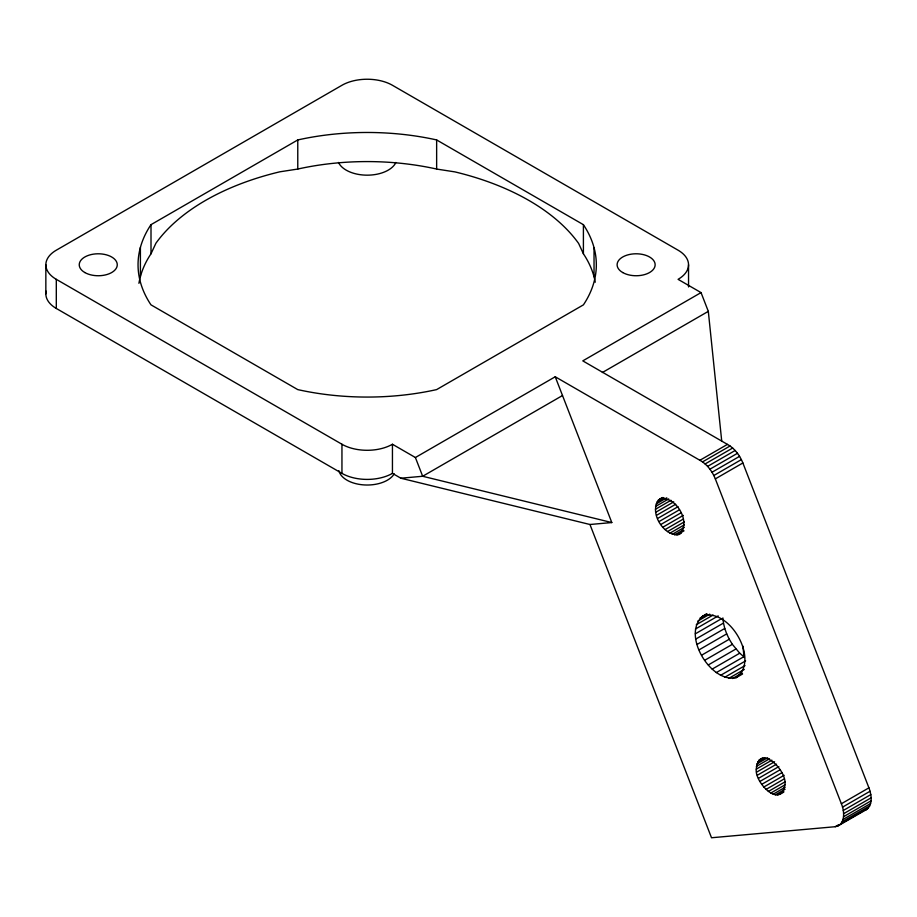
<?xml version="1.0" encoding="UTF-8"?>
<svg xmlns="http://www.w3.org/2000/svg" width="917" height="917" viewBox="0 0 917 917"><rect width="100%" height="100%" fill="white"/><g stroke="black" fill="none" stroke-linecap="round" stroke-linejoin="round"><path stroke-width="1.38" d="M436.652 139.934A192.925 111.381 0 0 0 297.773 139.946L151.007 224.665L151.007 253.78A192.925 111.381 0 0 0 138.925 283.342M297.773 139.934L297.773 169.049L279.834 171.811A228.769 132.082 0 0 0 155.913 243.223L151.007 253.78M46.159 291.182A35.694 20.61 0 0 0 56.304 308.456L341.949 473.367A35.694 20.61 0 0 0 392.442 473.367L400.844 478.215L589.963 524.501L711.512 837.76L835.227 826.71C845.657 824.956 844.626 811.155 841.37 803.751L715.329 478.88C712.257 471.327 707.133 464.277 699.889 460.288L555.232 376.772L415.39 457.514L392.442 444.252A35.694 20.61 0 0 1 341.949 444.252L56.304 279.341A35.694 20.61 0 0 1 56.304 250.192L341.949 85.281A35.694 20.61 0 0 1 392.442 85.281L678.076 250.192A35.694 20.61 0 0 1 678.076 279.341L701.035 292.592L708.314 311.356L721.713 440.985M837.393 826.24L866.852 809.344C873.11 804.083 871.425 794.603 868.926 787.841L742.873 462.97C739.813 455.417 734.689 448.379 727.433 444.39L582.788 360.874L701.035 292.592M659.678 499.031C675.989 494.882 692.404 523.618 678.844 534.519C662.361 536.995 646.049 507.319 662.074 497.644M702.697 616.018C729.508 607.169 760.468 660.951 736.007 677.732C709.059 683.371 678.442 629.257 706.285 613.954M756.284 769.157C758.772 742.346 788.07 770.83 784.826 785.17C780.596 809.367 754.393 782.339 756.284 769.157L771.862 760.17M562.511 395.525L422.668 476.267L400.844 478.215M602.377 372.52L708.314 311.356M699.889 460.288L727.433 444.39M702.525 461.893L730.07 445.983M705.116 463.945L732.672 448.035M707.603 466.398L735.159 450.488M709.93 469.183L737.474 453.285M658.108 500.246L662.899 497.484M656.87 501.931L664.057 497.782M655.999 504.041L666.774 497.816M712.016 472.244L739.561 456.345M655.517 506.505L668.688 498.905M713.827 475.51L741.383 459.6M655.449 509.267L671.015 500.269M655.793 512.236L673.754 501.863M715.329 478.88L742.873 462.97M656.538 515.32L675.691 504.258M657.649 518.449L678.018 506.7M659.117 521.521L679.486 509.772M660.893 524.455L681.251 512.695M662.922 527.16L683.28 515.4M665.146 529.556L683.108 519.182M667.496 531.585L684.265 521.899M669.914 533.178L684.288 524.879M672.321 534.29L684.3 527.378M674.66 534.898L683.039 530.06M676.849 534.978L684.036 530.828M678.844 534.519L681.239 533.144M699.958 618.138L707.145 613.989M697.791 621.073L709.769 614.161M696.278 624.741L713.048 615.055M695.453 629.028L718.206 615.892M695.338 633.819L721.679 618.608M695.923 638.977L723.479 623.079L722.883 617.92M697.218 644.353L724.762 628.454L723.479 623.079M699.167 649.798L726.711 633.888L724.762 628.454M701.723 655.139L729.267 639.229L726.711 633.888M704.806 660.229L732.351 644.33L739.732 653.202L743.825 656.721L716.28 672.619M708.325 664.928L735.87 649.03M712.188 669.101L739.732 653.202M720.487 675.393L745.636 660.87M724.671 677.331L745.04 665.582M728.74 678.385L744.306 669.399M732.545 678.523L742.128 672.986M736.007 677.732L742.598 673.984M758.944 760.147L762.543 758.072M757.706 761.832L764.893 757.683M756.834 763.941L767.609 757.717M756.353 766.406L769.535 758.795M756.628 772.125L774.59 761.752M757.373 775.22L776.539 764.159M758.497 778.35L778.854 766.589M759.964 781.422L780.321 769.672M761.729 784.356L782.098 772.595M763.758 787.061L784.127 775.301M765.982 789.457L783.943 779.083M768.331 791.486L785.101 781.8M770.75 793.079L785.124 784.78M773.169 794.191L785.135 787.279M775.495 794.798L785.078 789.262M777.696 794.879L783.68 791.417M779.679 794.42L783.806 792.07M841.37 803.751L868.926 787.841M842.505 807.155L870.061 791.245M843.262 810.502L870.806 794.603M843.606 813.723L871.15 797.824M843.537 816.726L871.081 800.828M843.055 819.443L870.6 803.544M842.173 821.804L869.717 805.905M835.227 826.71L838.814 824.635M847.205 819.798L849.601 818.411M840.912 823.753L868.456 807.854M864.949 810.33L866.852 809.344M589.963 524.501L611.799 522.552L555.232 376.772M611.799 522.552L422.668 476.267L415.39 457.514M583.407 253.791L583.407 224.688L436.641 139.946L436.641 169.06L454.924 171.892A228.769 132.082 0 0 1 578.627 243.441L583.407 253.791A192.925 111.381 0 0 1 595.259 282.195M729.267 639.229L732.351 644.33M742.919 646.118L744.1 657.512M688.541 264.761L688.541 286.941M594.033 247.636L594.033 276.751M392.442 444.252L392.442 473.367M341.949 444.252L341.949 473.367M140.404 247.418L140.404 276.521M56.304 279.341L56.304 308.456M45.85 264.761L45.85 293.876M583.395 224.688A192.925 111.381 0 0 1 583.407 304.868L436.618 389.599A192.925 111.381 0 0 1 297.738 389.599L150.973 304.845A192.925 111.381 0 0 1 150.984 224.665M297.773 169.049A192.925 111.381 0 0 1 436.652 169.049M395.903 162.458A29.711 17.148 0 0 1 367.213 175.17A29.711 17.148 0 0 1 338.511 162.458M394.207 473.837A28.519 16.472 0 0 1 364.404 484.944A28.519 16.472 0 0 1 338.912 470.708M622.689 272.532A19.016 10.981 0 0 0 654.497 267.604A19.016 10.981 0 0 0 631.205 254.158A19.016 10.981 0 0 0 622.689 272.532M84.811 272.532A19.016 10.981 0 0 0 116.619 267.604A19.016 10.981 0 0 0 93.339 254.158A19.016 10.981 0 0 0 84.811 272.532"/></g></svg>
